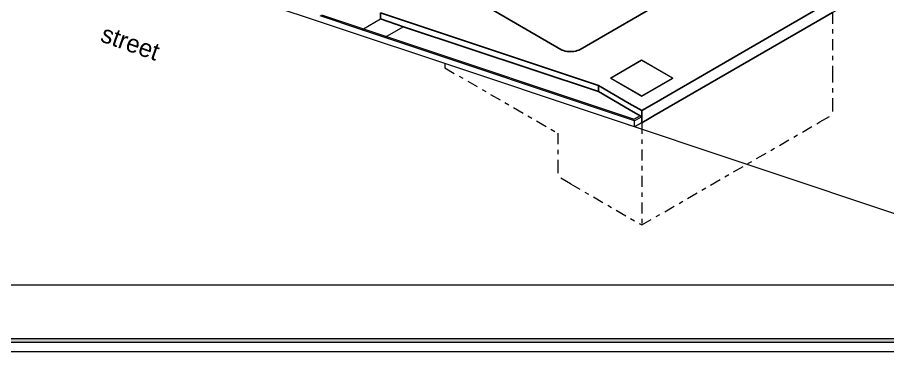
# Model space of a CAD drawing. Header units: metres. Extents: x 294 to 1101, y -498 to -355.
# Drawn here: x 911.7 to 931.4, y -414.34 to -406.78 of the extents above; entities that cross this region are included whole.
import ezdxf

# ---------------------------------------------------------------- set-up
doc = ezdxf.new("R2010")
doc.units = ezdxf.units.M
doc.linetypes.add('DASHDOT2', pattern=[0.5, 0.25, -0.125, 0, -0.125])
doc.layers.add('19-JARDINERIA', color=80, linetype='Continuous', lineweight=0)
doc.layers.add('roof', color=16, linetype='DASHDOT2', lineweight=18)
doc.layers.add('text', color=3, linetype='Continuous')
doc.styles.add('alalala', font='bgothm.ttf', dxfattribs={"height": 0.2})

msp = doc.modelspace()

# ---------------------------------------------------------------- hatches: boundary and pattern name
at = {"layer": '19-JARDINERIA'}
h = msp.add_hatch(color=251, dxfattribs=at)
h.paths.add_polyline_path([(901.202, -414.127), (950.723, -414.127), (950.723, -379.12), (901.202, -379.12)])
h.paths.add_polyline_path([(901.287, -414.041), (950.638, -414.041), (950.638, -379.205), (901.287, -379.205)], flags=16)

# ---------------------------------------------------------------- linework, layer by layer
for p, q in [((924.439, -407.501), (926.514, -406.302)), ((919.918, -406.675), (924.852, -408.319)), ((919.918, -406.675), (919.918, -406.814)), ((922.271, -406.503), (924, -407.501)), ((926.117, -408.723), (929.868, -406.557)), ((929.868, -406.834), (930.151, -406.671)), ((919.918, -406.814), (920.441, -406.988)), ((926.117, -409), (929.868, -406.834)), ((920.441, -406.988), (924.852, -408.458)), ((924.03, -407.516), (924, -407.501)), ((924.064, -407.529), (924.03, -407.516)), ((924.1, -407.539), (924.064, -407.529)), ((924.139, -407.547), (924.1, -407.539)), ((924.179, -407.552), (924.139, -407.547)), ((924.219, -407.553), (924.179, -407.552)), ((924.26, -407.552), (924.219, -407.553)), ((924.299, -407.547), (924.26, -407.552)), ((924.338, -407.539), (924.299, -407.547)), ((924.374, -407.529), (924.338, -407.539)), ((924.408, -407.516), (924.374, -407.529)), ((924.439, -407.501), (924.408, -407.516)), ((924.852, -408.401), (924.852, -408.319)), ((924.852, -408.319), (925.551, -408.723)), ((924.852, -408.458), (924.852, -408.401)), ((924.852, -408.458), (925.551, -408.862)), ((925.551, -408.723), (925.834, -408.886)), ((925.834, -408.886), (926.117, -408.723)), ((925.551, -408.862), (925.797, -409.004)), ((925.797, -409.004), (925.834, -409.025)), ((925.834, -408.886), (925.834, -408.968)), ((925.834, -408.968), (925.834, -409.025)), ((925.834, -409.025), (925.834, -409.164)), ((925.966, -409.088), (926.117, -409)), ((925.834, -409.164), (925.966, -409.088))]:
    msp.add_line(p, q)
at = {"layer": '19-JARDINERIA', "color": 251}
for p, q in [((921.373, -407.824), (912.417, -404.838)), ((930.929, -406.222), (925.672, -409.257)), ((930.929, -406.222), (925.672, -409.257)), ((919.494, -407.058), (918.549, -406.744)), ((918.586, -406.722), (919.531, -407.037)), ((919.531, -407.037), (919.918, -406.814)), ((919.494, -407.058), (919.531, -407.037)), ((920.017, -407.233), (919.494, -407.058)), ((919.531, -407.037), (920.054, -407.212)), ((920.441, -406.988), (920.054, -407.212)), ((920.054, -407.212), (920.017, -407.233)), ((925.672, -409.118), (920.017, -407.233)), ((920.054, -407.212), (925.663, -409.081)), ((936.396, -412.831), (921.373, -407.824)), ((925.125, -408.15), (925.829, -407.744)), ((925.829, -407.748), (925.132, -408.15)), ((925.829, -407.744), (925.829, -407.748)), ((925.829, -407.744), (926.538, -408.153)), ((926.531, -408.153), (925.829, -407.748)), ((925.125, -408.15), (925.132, -408.154)), ((925.132, -408.15), (925.834, -408.555)), ((925.132, -408.154), (925.132, -408.15)), ((925.132, -408.154), (925.834, -408.56)), ((925.834, -408.555), (926.531, -408.153)), ((925.834, -408.56), (926.531, -408.157)), ((926.531, -408.157), (926.531, -408.153)), ((926.531, -408.157), (926.538, -408.153)), ((925.834, -408.56), (925.834, -408.555)), ((925.797, -409.004), (925.663, -409.081)), ((925.834, -409.025), (925.672, -409.118)), ((925.672, -409.257), (925.551, -409.216)), ((925.672, -409.257), (925.672, -409.118)), ((925.834, -409.164), (925.672, -409.257)), ((906.253, -412.831), (950.638, -412.831))]:
    msp.add_line(p, q, dxfattribs=at)
for points in [[(900.988, -414.34), (950.936, -414.34), (950.936, -378.907), (900.988, -378.907)], [(901.202, -414.127), (950.723, -414.127), (950.723, -379.12), (901.202, -379.12)], [(901.287, -414.041), (950.638, -414.041), (950.638, -379.205), (901.287, -379.205)]]:
    msp.add_lwpolyline(points, close=True, dxfattribs=at)
at = {"layer": 'roof'}
for p, q in [((930.151, -406.671), (930.151, -408.002)), ((921.373, -407.824), (921.373, -407.919)), ((921.373, -407.919), (923.936, -409.399)), ((930.151, -408.002), (930.151, -408.655)), ((930.151, -408.655), (930.151, -408.982)), ((929.868, -409.145), (930.151, -408.982)), ((925.834, -411.474), (929.868, -409.145)), ((925.834, -409.164), (925.834, -411.474)), ((925.834, -409.164), (925.834, -410.495)), ((923.936, -409.399), (923.936, -410.052)), ((923.936, -410.052), (923.936, -410.379)), ((924.219, -410.542), (923.936, -410.379)), ((924.219, -410.542), (925.834, -411.474))]:
    msp.add_line(p, q, dxfattribs=at)

# ---------------------------------------------------------------- texts
at = {"layer": 'text', "style": 'alalala'}
msp.add_text('street ', height=0.4032, rotation=340.5383, dxfattribs=at).set_placement((913.553, -407.314))

doc.saveas('drawing.dxf')
